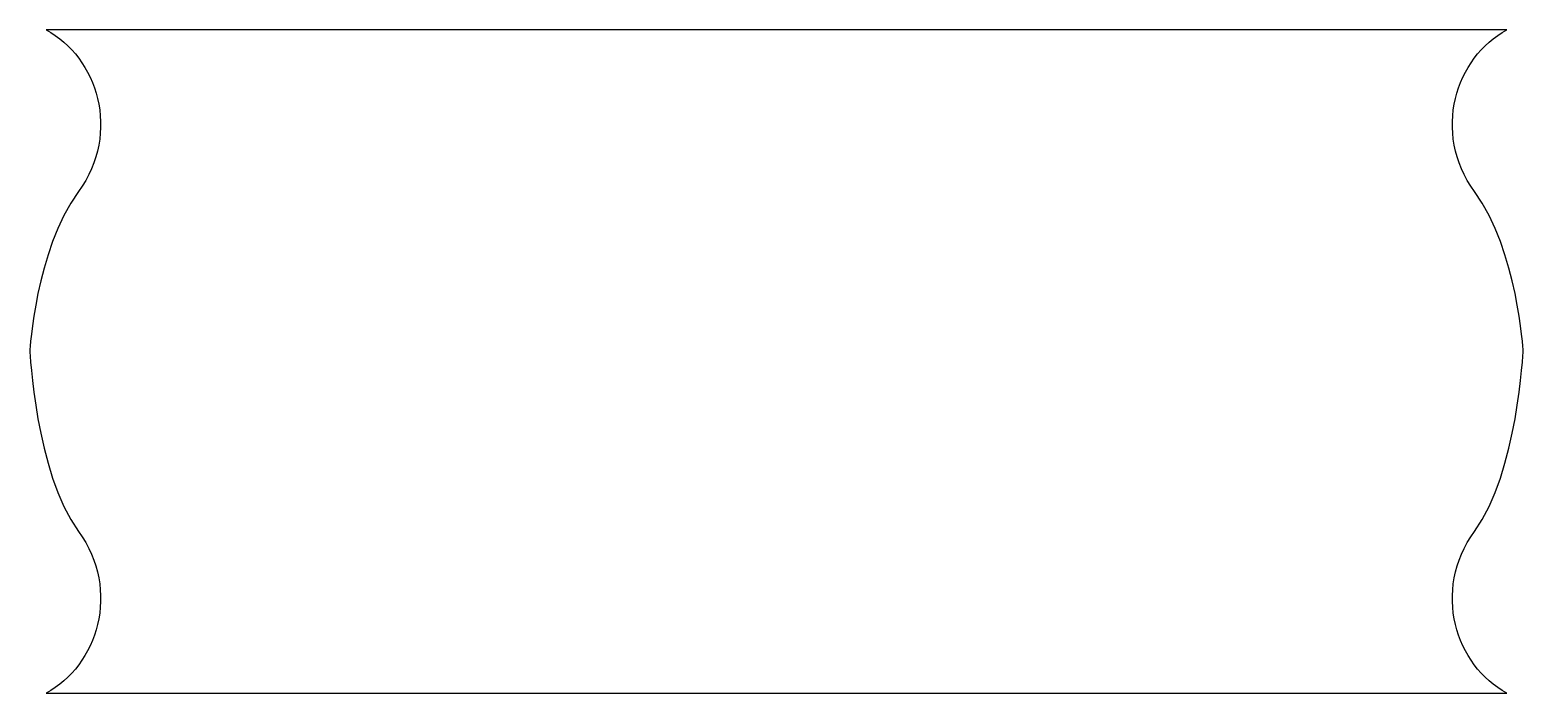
# Model space of a CAD drawing. Header units: centimetres. Extents: x -4.82 to 4.82, y -2.14 to 2.14.
import ezdxf

# ---------------------------------------------------------------- set-up
doc = ezdxf.new("R2010")
doc.units = ezdxf.units.CM
doc.header["$MEASUREMENT"] = 0
doc.layers.add('Camada 1', color=7, linetype='Continuous')

msp = doc.modelspace()

# ---------------------------------------------------------------- linework, layer by layer
at = {"layer": 'Camada 1'}
msp.add_open_spline([(0.00001, -2.14089), (0.00001, -2.14089), (-4.71693, -2.14089), (-4.71693, -2.14089), (-4.71693, -2.14089), (-4.38623, -1.96682), (-4.22959, -1.47946), (-4.50807, -1.09653), (-4.50807, -1.09653), (-4.78655, -0.7136), (-4.82136, 0.06963), (-4.82136, 0.06963), (-4.82136, 0.06963), (-4.82136, 0.06963), (-4.78657, 0.71363), (-4.50807, 1.09656), (-4.50807, 1.09656), (-4.22957, 1.47949), (-4.38622, 1.96682), (-4.71693, 2.14089), (-4.71693, 2.14089), (-4.71693, 2.14089), (-0.00001, 2.14089), (-0.00001, 2.14089), (-0.00001, 2.14089), (-0.00001, 2.14089), (4.7169, 2.14089), (4.7169, 2.14089), (4.7169, 2.14089), (4.3862, 1.96682), (4.22956, 1.47946), (4.50804, 1.09655), (4.50804, 1.09655), (4.78652, 0.71364), (4.82133, 0.06962), (4.82133, 0.06962), (4.82133, 0.06962), (4.82133, 0.06962), (4.78654, -0.71363), (4.50804, -1.09653), (4.50804, -1.09653), (4.22954, -1.47943), (4.3862, -1.96682), (4.7169, -2.14089), (4.7169, -2.14089), (4.7169, -2.14089), (0.00001, -2.14089), (0.00001, -2.14089)], degree=3, knots=[0, 0, 0, 0, 0.0769231, 0.0769231, 0.0769231, 0.0769231, 0.1538462, 0.1538462, 0.1538462, 0.1538462, 0.2307692, 0.2307692, 0.2307692, 0.2307692, 0.3076923, 0.3076923, 0.3076923, 0.3076923, 0.3846154, 0.3846154, 0.3846154, 0.3846154, 0.4615385, 0.4615385, 0.4615385, 0.4615385, 0.5384615, 0.5384615, 0.5384615, 0.5384615, 0.6153846, 0.6153846, 0.6153846, 0.6153846, 0.6923077, 0.6923077, 0.6923077, 0.6923077, 0.7692308, 0.7692308, 0.7692308, 0.7692308, 0.8461538, 0.8461538, 0.8461538, 0.8461538, 1, 1, 1, 1], dxfattribs=at)

doc.saveas('drawing.dxf')
